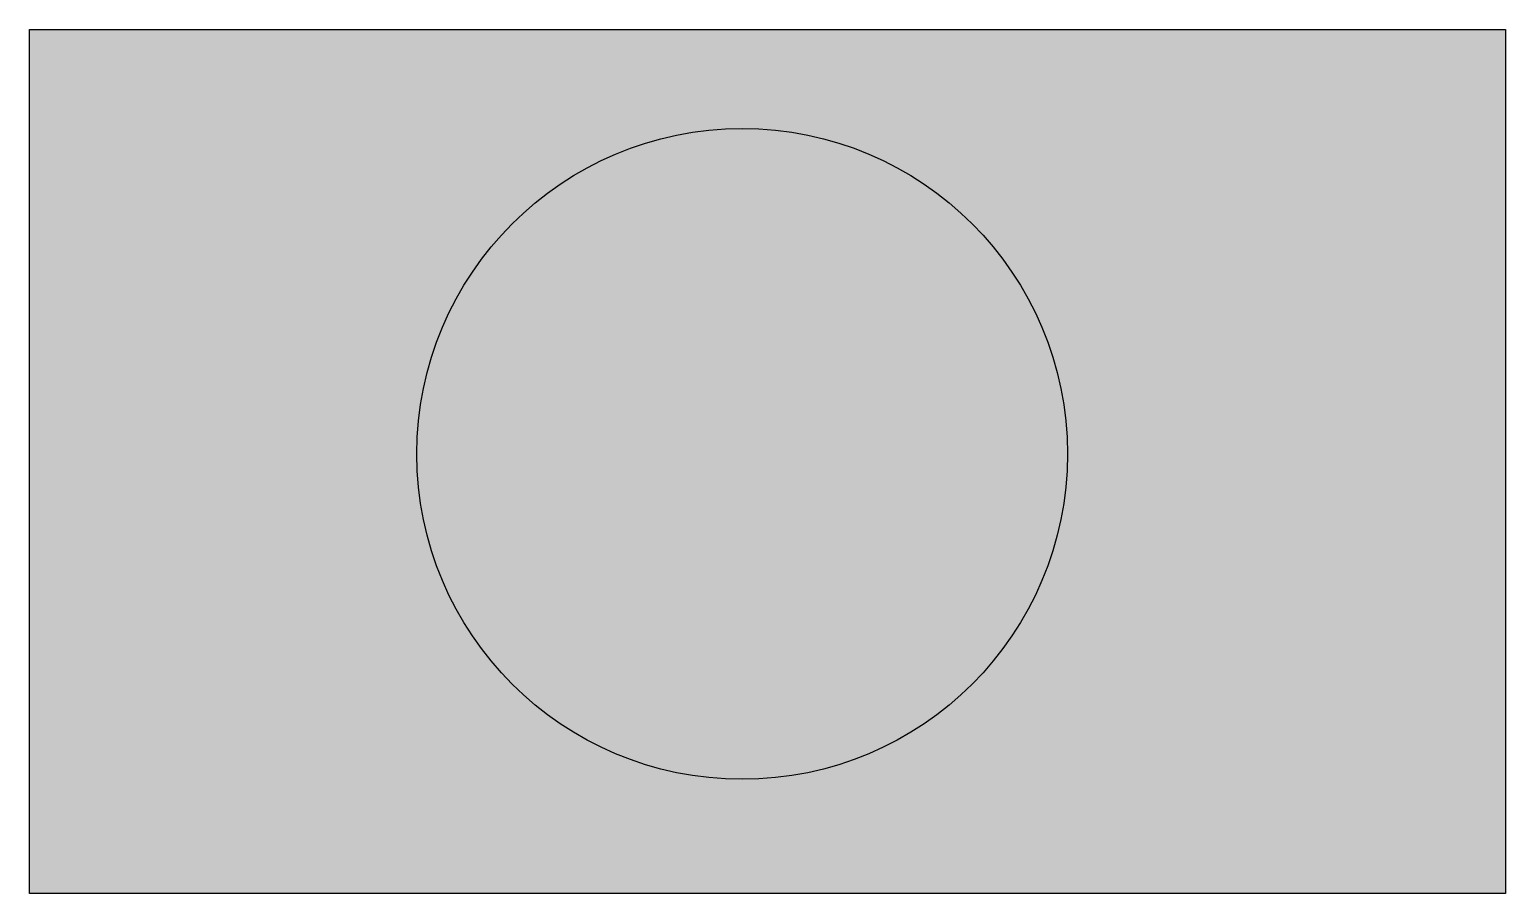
# Model space of a CAD drawing. Header units: inches. Extents: x 3.3 to 28.7, y 5.2 to 20.1.
import ezdxf

# ---------------------------------------------------------------- set-up
doc = ezdxf.new("R2010")
doc.units = ezdxf.units.IN
doc.header["$MEASUREMENT"] = 0

msp = doc.modelspace()

# ---------------------------------------------------------------- hatches: boundary and pattern name
at = {"true_color": 0xcd2027}
h = msp.add_hatch(color=242, dxfattribs=at)
h.dxf.hatch_style = 1
h.paths.add_polyline_path([(28.715, 20.077), (3.269, 20.077), (3.269, 5.184), (28.715, 5.184)])
at = {"true_color": 0xffffff}
h = msp.add_hatch(color=7, dxfattribs=at)
h.dxf.hatch_style = 1
h.paths.add_polyline_path([(9.947, 12.761, 1), (21.166, 12.761, 1)])
at = {"true_color": 0x000000}
h = msp.add_hatch(color=18, dxfattribs=at)
h.dxf.hatch_style = 1
h.paths.add_polyline_path([(11.683, 14.327), (10.756, 13.623), (12.636, 11.147), (13.563, 11.85)])
h.paths.add_polyline_path([(13.563, 11.85), (12.636, 11.147), (13.198, 10.407), (14.125, 11.11)])
h.paths.add_polyline_path([(14.996, 12.938), (13.563, 11.85), (14.125, 11.11), (15.558, 12.198)])
h.paths.add_polyline_path([(15.852, 13.588), (14.996, 12.938), (15.558, 12.198), (16.414, 12.848)])
h.paths.add_polyline_path([(14.448, 15.438), (13.592, 14.788), (14.996, 12.938), (15.852, 13.588)])
h.paths.add_polyline_path([(13.939, 16.109), (13.083, 15.459), (13.592, 14.788), (14.448, 15.438)])
h.paths.add_polyline_path([(16.021, 17.689), (13.939, 16.109), (14.448, 15.438), (16.531, 17.019)])
h.paths.add_polyline_path([(17.935, 15.169), (17.218, 14.624), (17.779, 13.885), (18.496, 14.429)])
h.paths.add_polyline_path([(17.218, 14.624), (15.852, 13.588), (16.414, 12.848), (17.779, 13.885)])
h.paths.add_polyline_path([(18.496, 14.429), (17.779, 13.885), (19.64, 11.434), (20.357, 11.978)])
h.paths.add_polyline_path([(16.414, 12.848), (15.558, 12.198), (16.786, 10.58), (17.642, 11.23)])
h.paths.add_polyline_path([(17.642, 11.23), (16.786, 10.58), (17.384, 9.794), (18.24, 10.443)])
h.paths.add_polyline_path([(16.786, 10.58), (14.242, 8.649), (14.84, 7.862), (17.384, 9.794)])

# ---------------------------------------------------------------- linework, layer by layer
msp.add_lwpolyline([(3.269, 20.077), (28.715, 20.077), (28.715, 5.184), (3.269, 5.184)], close=True)
msp.add_circle((15.556, 12.761), 5.609)

doc.saveas('drawing.dxf')
